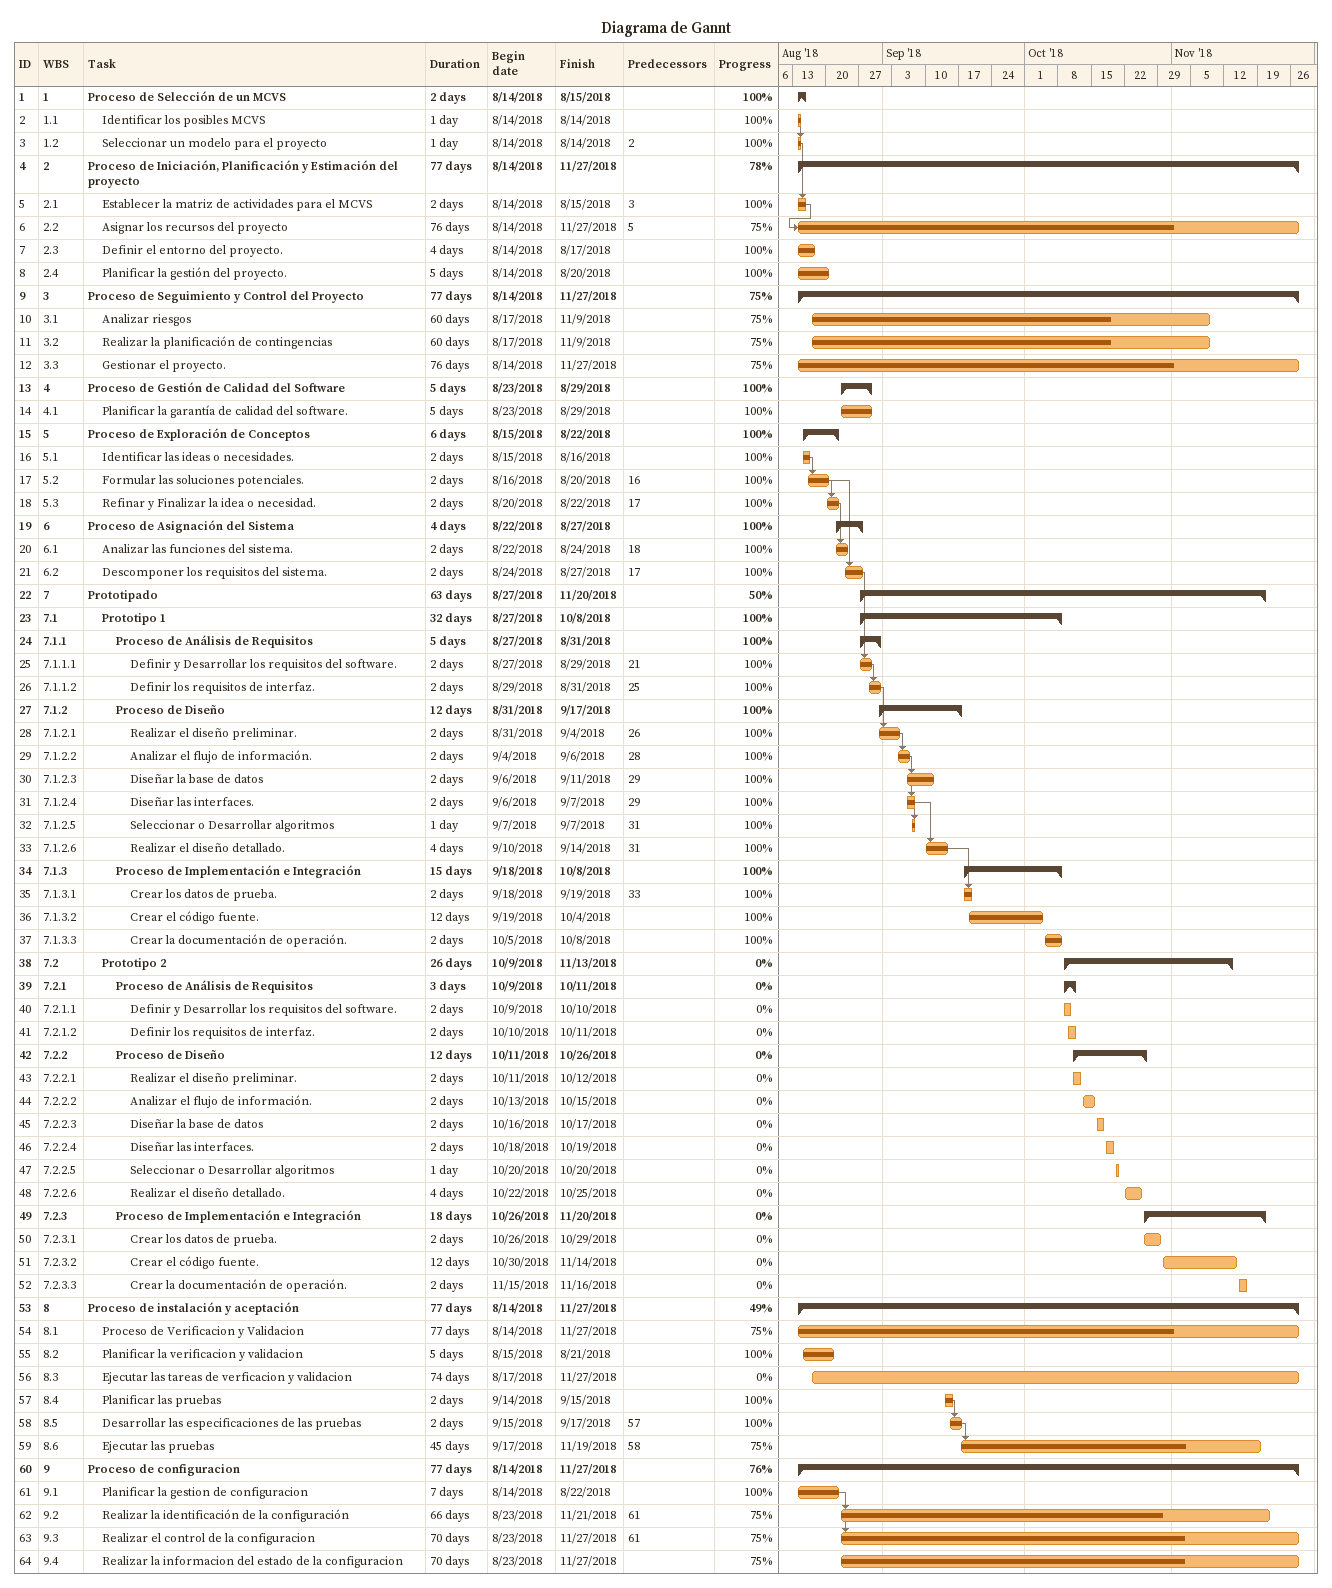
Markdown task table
Diagrama de Gannt

| ID | WBS | Task | Duration | Start | Finish | Predecessors | % complete |
|---|---|---|---|---|---|---|---|
| 1 | 1 | **Proceso de Selección de un MCVS** | 2d | 2018-08-14 | 2018-08-15 |  | 100 |
| 2 | 1.1 | Identificar los posibles MCVS | 1d | 2018-08-14 | 2018-08-14 |  | 100 |
| 3 | 1.2 | Seleccionar un modelo para el proyecto | 1d | 2018-08-14 | 2018-08-14 | 2 | 100 |
| 4 | 2 | **Proceso de Iniciación, Planificación y Estimación del proyecto** | 77d | 2018-08-14 | 2018-11-27 |  | 78 |
| 5 | 2.1 | Establecer la matriz de actividades para el MCVS | 2d | 2018-08-14 | 2018-08-15 | 3 | 100 |
| 6 | 2.2 | Asignar los recursos del proyecto | 76d | 2018-08-14 | 2018-11-27 | 5 | 75 |
| 7 | 2.3 | Definir el entorno del proyecto. | 4d | 2018-08-14 | 2018-08-17 |  | 100 |
| 8 | 2.4 | Planificar la gestión del proyecto. | 5d | 2018-08-14 | 2018-08-20 |  | 100 |
| 9 | 3 | **Proceso de Seguimiento y Control del Proyecto** | 77d | 2018-08-14 | 2018-11-27 |  | 75 |
| 10 | 3.1 | Analizar riesgos | 60d | 2018-08-17 | 2018-11-09 |  | 75 |
| 11 | 3.2 | Realizar la planificación de contingencias | 60d | 2018-08-17 | 2018-11-09 |  | 75 |
| 12 | 3.3 | Gestionar el proyecto. | 76d | 2018-08-14 | 2018-11-27 |  | 75 |
| 13 | 4 | **Proceso de Gestión de Calidad del Software** | 5d | 2018-08-23 | 2018-08-29 |  | 100 |
| 14 | 4.1 | Planificar la garantía de calidad del software. | 5d | 2018-08-23 | 2018-08-29 |  | 100 |
| 15 | 5 | **Proceso de Exploración de Conceptos** | 6d | 2018-08-15 | 2018-08-22 |  | 100 |
| 16 | 5.1 | Identificar las ideas o necesidades. | 2d | 2018-08-15 | 2018-08-16 |  | 100 |
| 17 | 5.2 | Formular las soluciones potenciales. | 2d | 2018-08-16 | 2018-08-20 | 16 | 100 |
| 18 | 5.3 | Refinar y Finalizar la idea o necesidad. | 2d | 2018-08-20 | 2018-08-22 | 17 | 100 |
| 19 | 6 | **Proceso de Asignación del Sistema** | 4d | 2018-08-22 | 2018-08-27 |  | 100 |
| 20 | 6.1 | Analizar las funciones del sistema. | 2d | 2018-08-22 | 2018-08-24 | 18 | 100 |
| 21 | 6.2 | Descomponer los requisitos del sistema. | 2d | 2018-08-24 | 2018-08-27 | 17 | 100 |
| 22 | 7 | **Prototipado** | 63d | 2018-08-27 | 2018-11-20 |  | 50 |
| 23 | 7.1 | **Prototipo 1** | 32d | 2018-08-27 | 2018-10-08 |  | 100 |
| 24 | 7.1.1 | **Proceso de Análisis de Requisitos** | 5d | 2018-08-27 | 2018-08-31 |  | 100 |
| 25 | 7.1.1.1 | Definir y Desarrollar los requisitos del software. | 2d | 2018-08-27 | 2018-08-29 | 21 | 100 |
| 26 | 7.1.1.2 | Definir los requisitos de interfaz. | 2d | 2018-08-29 | 2018-08-31 | 25 | 100 |
| 27 | 7.1.2 | **Proceso de Diseño** | 12d | 2018-08-31 | 2018-09-17 |  | 100 |
| 28 | 7.1.2.1 | Realizar el diseño preliminar. | 2d | 2018-08-31 | 2018-09-04 | 26 | 100 |
| 29 | 7.1.2.2 | Analizar el flujo de información. | 2d | 2018-09-04 | 2018-09-06 | 28 | 100 |
| 30 | 7.1.2.3 | Diseñar la base de datos | 2d | 2018-09-06 | 2018-09-11 | 29 | 100 |
| 31 | 7.1.2.4 | Diseñar las interfaces. | 2d | 2018-09-06 | 2018-09-07 | 29 | 100 |
| 32 | 7.1.2.5 | Seleccionar o Desarrollar algoritmos | 1d | 2018-09-07 | 2018-09-07 | 31 | 100 |
| 33 | 7.1.2.6 | Realizar el diseño detallado. | 4d | 2018-09-10 | 2018-09-14 | 31 | 100 |
| 34 | 7.1.3 | **Proceso de Implementación e Integración** | 15d | 2018-09-18 | 2018-10-08 |  | 100 |
| 35 | 7.1.3.1 | Crear los datos de prueba. | 2d | 2018-09-18 | 2018-09-19 | 33 | 100 |
| 36 | 7.1.3.2 | Crear el código fuente. | 12d | 2018-09-19 | 2018-10-04 |  | 100 |
| 37 | 7.1.3.3 | Crear la documentación de operación. | 2d | 2018-10-05 | 2018-10-08 |  | 100 |
| 38 | 7.2 | **Prototipo 2** | 26d | 2018-10-09 | 2018-11-13 |  | 0 |
| 39 | 7.2.1 | **Proceso de Análisis de Requisitos** | 3d | 2018-10-09 | 2018-10-11 |  | 0 |
| 40 | 7.2.1.1 | Definir y Desarrollar los requisitos del software. | 2d | 2018-10-09 | 2018-10-10 |  | 0 |
| 41 | 7.2.1.2 | Definir los requisitos de interfaz. | 2d | 2018-10-10 | 2018-10-11 |  | 0 |
| 42 | 7.2.2 | **Proceso de Diseño** | 12d | 2018-10-11 | 2018-10-26 |  | 0 |
| 43 | 7.2.2.1 | Realizar el diseño preliminar. | 2d | 2018-10-11 | 2018-10-12 |  | 0 |
| 44 | 7.2.2.2 | Analizar el flujo de información. | 2d | 2018-10-13 | 2018-10-15 |  | 0 |
| 45 | 7.2.2.3 | Diseñar la base de datos | 2d | 2018-10-16 | 2018-10-17 |  | 0 |
| 46 | 7.2.2.4 | Diseñar las interfaces. | 2d | 2018-10-18 | 2018-10-19 |  | 0 |
| 47 | 7.2.2.5 | Seleccionar o Desarrollar algoritmos | 1d | 2018-10-20 | 2018-10-20 |  | 0 |
| 48 | 7.2.2.6 | Realizar el diseño detallado. | 4d | 2018-10-22 | 2018-10-25 |  | 0 |
| 49 | 7.2.3 | **Proceso de Implementación e Integración** | 18d | 2018-10-26 | 2018-11-20 |  | 0 |
| 50 | 7.2.3.1 | Crear los datos de prueba. | 2d | 2018-10-26 | 2018-10-29 |  | 0 |
| 51 | 7.2.3.2 | Crear el código fuente. | 12d | 2018-10-30 | 2018-11-14 |  | 0 |
| 52 | 7.2.3.3 | Crear la documentación de operación. | 2d | 2018-11-15 | 2018-11-16 |  | 0 |
| 53 | 8 | **Proceso de instalación y aceptación** | 77d | 2018-08-14 | 2018-11-27 |  | 49 |
| 54 | 8.1 | Proceso de Verificacion y Validacion | 77d | 2018-08-14 | 2018-11-27 |  | 75 |
| 55 | 8.2 | Planificar la verificacion y validacion | 5d | 2018-08-15 | 2018-08-21 |  | 100 |
| 56 | 8.3 | Ejecutar las tareas de verficacion y validacion | 74d | 2018-08-17 | 2018-11-27 |  | 0 |
| 57 | 8.4 | Planificar las pruebas | 2d | 2018-09-14 | 2018-09-15 |  | 100 |
| 58 | 8.5 | Desarrollar las especificaciones de las pruebas | 2d | 2018-09-15 | 2018-09-17 | 57 | 100 |
| 59 | 8.6 | Ejecutar las pruebas | 45d | 2018-09-17 | 2018-11-19 | 58 | 75 |
| 60 | 9 | **Proceso de configuracion** | 77d | 2018-08-14 | 2018-11-27 |  | 76 |
| 61 | 9.1 | Planificar la gestion de configuracion | 7d | 2018-08-14 | 2018-08-22 |  | 100 |
| 62 | 9.2 | Realizar la identificación de la configuración | 66d | 2018-08-23 | 2018-11-21 | 61 | 75 |
| 63 | 9.3 | Realizar el control de la configuracion | 70d | 2018-08-23 | 2018-11-27 | 61 | 75 |
| 64 | 9.4 | Realizar la informacion del estado de la configuracion | 70d | 2018-08-23 | 2018-11-27 |  | 75 |
